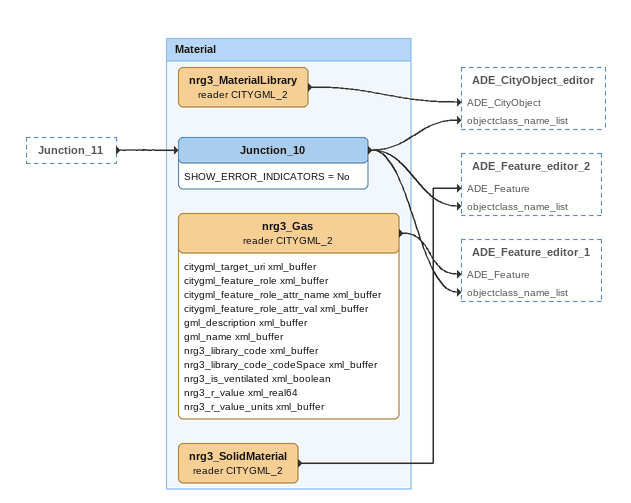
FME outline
Junction_11 [outside]
    -> Junction_10

Bookmark: Material
Junction_10
    SHOW_ERROR_INDICATORS = No
    -> ADE_Feature_editor_1 [objectclass_name_list]
    -> ADE_CityObject_editor [objectclass_name_list]
    -> ADE_Feature_editor_2 [objectclass_name_list]
nrg3_MaterialLibrary (reader CITYGML_2)
    -> ADE_CityObject_editor [ADE_CityObject]
nrg3_Gas (reader CITYGML_2)
    attributes: citygml_target_uri xml_buffer, citygml_feature_role xml_buffer, citygml_feature_role_attr_name xml_buffer, citygml_feature_role_attr_val xml_buffer, gml_description xml_buffer, gml_name xml_buffer, nrg3_library_code xml_buffer, nrg3_library_code_codeSpace xml_buffer, nrg3_is_ventilated xml_boolean, nrg3_r_value xml_real64, nrg3_r_value_units xml_buffer
    -> ADE_Feature_editor_1 [ADE_Feature]
nrg3_SolidMaterial (reader CITYGML_2)
    -> ADE_Feature_editor_2 [ADE_Feature]
